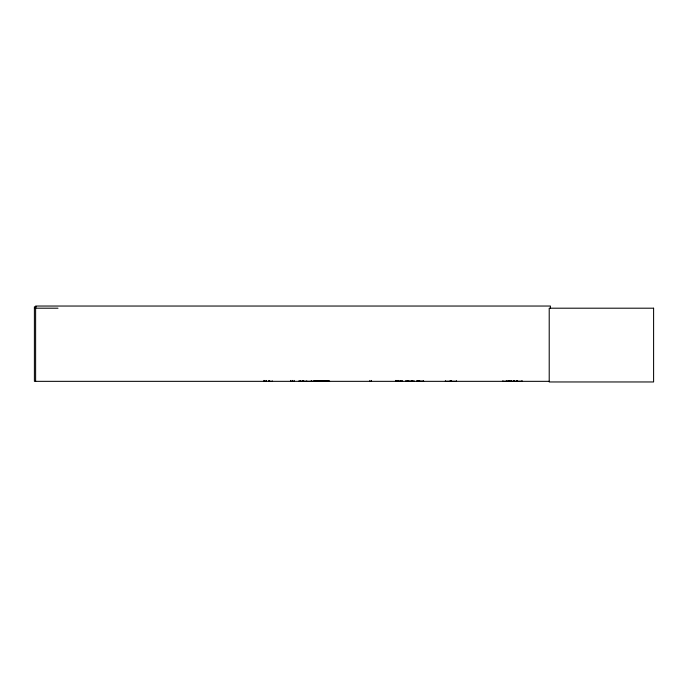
<?xml version="1.0" encoding="UTF-8"?>
<svg xmlns="http://www.w3.org/2000/svg" width="688" height="688" viewBox="0 0 688 688"><rect width="100%" height="100%" fill="white"/><g stroke="black" fill="none" stroke-linecap="round" stroke-linejoin="round"><path stroke-width="1.03" d="M298.919 381.264L306.865 381.264L306.917 380.731M513.945 381.264L513.979 380.731M395.892 381.341L402.54 380.782L402.609 381.341M413.901 381.264L405.628 380.782L405.567 381.341M450.09 381.264L450.244 380.731M36.55 306.814L34.4 306.814L34.4 381.341L549.351 381.341M34.4 308.198L57.998 308.198M314.691 380.86L328.46 380.86M314.657 381.04L328.486 381.057M314.347 381.315L308.104 381.341M314.674 381.298L329.629 381.315M417.048 380.782L423.696 381.315M311.63 381.264L311.552 380.782M329.182 381.264L329.113 380.782L329.036 381.341M326.172 381.264L326.095 380.782L326.026 381.341M423.318 381.264L423.258 380.782L423.189 381.341M522.364 381.264L502.816 381.315L502.816 380.731M327.901 381.247L327.866 380.731M550.426 308.198L550.426 306.04L35.613 306.04L35.613 381.341M521.977 380.731L521.977 381.341M517.264 380.576L517.264 381.341M516.989 380.576L516.989 381.341M514.332 380.731L514.332 381.341M513.876 380.731L513.876 381.341M511.322 380.576L511.322 381.341M511.038 380.576L511.038 381.341M509.559 380.731L509.559 381.341M509.481 380.731L509.481 381.341M508.535 380.576L508.535 381.341M508.294 380.576L508.286 381.341M508.157 380.576L508.157 381.341M506.334 380.731L506.334 381.341M456.454 380.731L456.462 381.341L445.385 381.315L445.394 380.731M451.509 380.576L451.509 381.341M451.122 380.576L451.113 381.341M450.313 380.731L450.313 381.341M419.181 380.576L419.181 381.341M418.966 380.576L418.966 381.341M416.988 380.731L416.988 381.341M414.03 380.731L414.03 381.341M412.052 380.576L412.052 381.341M411.837 380.576L411.768 381.341M407.76 380.576L407.829 381.341M407.537 380.576L407.537 381.341M400.631 380.576L400.631 381.341M400.416 380.576L400.416 381.341M398.541 380.421L398.541 381.341M397.019 380.421L397.019 381.341M396.4 380.731L396.4 381.341M395.497 380.421L395.497 381.341M371.382 380.421L371.382 381.341M369.86 380.421L369.86 381.341M326.396 380.576L326.396 381.341M326.293 380.576L326.293 381.341M323.661 380.576L323.661 381.341M323.386 380.576L323.386 381.341M320.066 380.731L320.066 381.341M318.389 380.731L318.389 381.341M318.114 380.576L318.011 381.341M315.379 380.731L315.379 381.341M313.745 380.731L313.745 381.341M311.449 380.576L311.483 381.341M311.372 380.576L311.372 381.341M303.597 380.576L303.597 381.341M303.322 380.576L303.322 381.341M303.021 380.576L303.021 381.341M302.944 380.576L302.909 381.341M300.647 380.731L300.647 381.341M299.117 380.731L299.117 381.341M294.223 380.421L294.223 381.341M292.701 380.421L292.701 381.341M292.073 380.421L292.073 381.341M290.551 380.421L290.551 381.341M272.164 380.731L272.164 381.341M269.868 380.731L269.868 381.341M268.655 380.731L268.655 381.341M266.316 380.731L266.316 381.341M265.989 380.421L265.989 381.341M264.467 380.421L264.467 381.341M263.839 380.421L263.839 381.341M653.6 308.198L549.213 308.198L549.213 381.96L653.6 381.96L653.6 308.198M450.743 381.341L450.743 380.576L450.726 381.341M269.283 381.341L269.283 380.731L269.24 381.341"/></g></svg>
